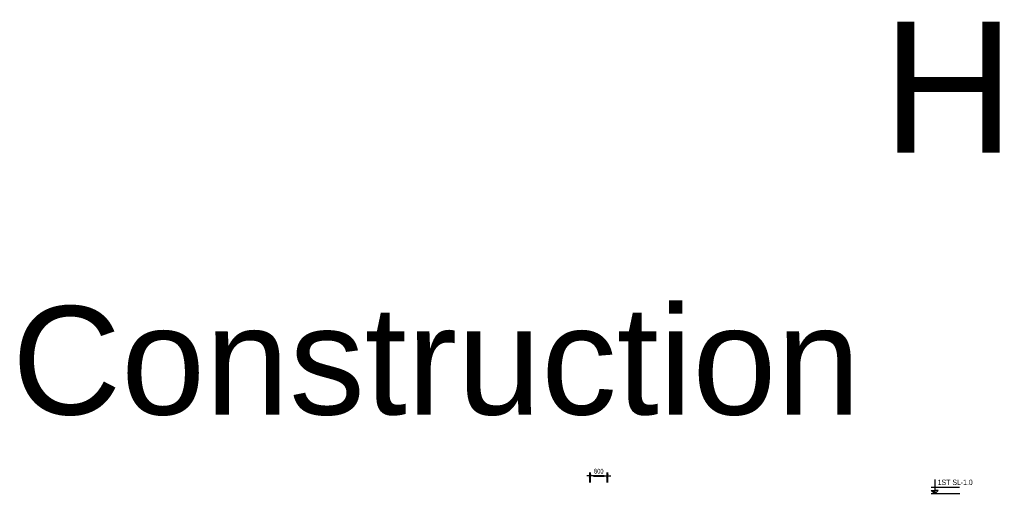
# Model space of a CAD drawing. Header units: millimetres. Extents: x -383953 to 676589, y -101685 to 196247.
# Drawn here: x -31507 to 13899, y -52474 to -30795 of the extents above; entities that cross this region are included whole.
import ezdxf

# ---------------------------------------------------------------- set-up
doc = ezdxf.new("R2010")
doc.units = ezdxf.units.MM
doc.layers.get('0').update_dxf_attribs({"lineweight": 20})
doc.layers.get('Defpoints').update_dxf_attribs({"color": 151, "lineweight": 9})
for name, color, linetype, lineweight in [('NDC_S_ANNO', 7, 'Continuous', 20), ('NDC_S_CONTINUOUS', 3, 'Continuous', 20), ('NDC_S_DIM', 1, 'Continuous', 15), ('NDC_S_TEXT SYMBOL', 7, 'Continuous', 20), ('NDC_S_VN TEXT', 7, 'Continuous', 20)]:
    doc.layers.add(name, color=color, linetype=linetype, lineweight=lineweight)
doc.styles.add('ARIAL', font='arial.ttf', dxfattribs={"width": 0.8})
doc.styles.add('NDC_ANNO', font='', dxfattribs={"width": 0.8})
doc.styles.add('NDC_DIM', font='', dxfattribs={"width": 0.75})
doc.styles.get('NDC_ANNO').set_extended_font_data('Dotum')
doc.styles.get('NDC_DIM').set_extended_font_data('Dotum')
doc.dimstyles.new('NDC_dim_100', dxfattribs={"dimscale": 100, "dimtxt": 2.2, "dimasz": 1.5, "dimexe": 1.5, "dimexo": 2.5, "dimgap": 1, "dimtad": 1, "dimdec": 0, "dimzin": 0, "dimdsep": 46, "dimtxsty": 'NDC_DIM', "dimblk": 'DIMMARK', "dimcen": 0.09, "dimdle": 1.2, "dimclrd": 1, "dimclre": 1, "dimclrt": 3, "dimadec": 0, "dimazin": 0, "dimtfac": 1, "dimtdec": 0, "dimtix": 1, "dimtofl": 0, "dimtmove": 0, "dimatfit": 3, "dimfxl": 6, "dimfxlon": 1, "dimtolj": 1, "dimtzin": 0, "dimarcsym": 0})

# ---------------------------------------------------------------- blocks, each defined once
blk = doc.blocks.new('kata_block_CT')
at = {"layer": 'NDC_S_ANNO'}
blk.add_hatch(color=3, dxfattribs=at).paths.add_polyline_path([(0, 1.6), (-1.61, 1.6), (0, 0)])
at = {"layer": 'NDC_S_ANNO', "ltscale": 50}
h = blk.add_hatch(dxfattribs=at)
h.set_pattern_fill('ANSI31', color=256, scale=1.406, style=0)
h.paths.add_polyline_path([(0, 1.6), (0, 0), (1.61, 1.6)])
for p, q in [((11.56, 0), (-1.64, 0)), ((-1.59, 3.14), (11.47, 3.14))]:
    blk.add_line(p, q, dxfattribs=at)
for points in [[(0, 6.69), (0, 0)], [(0, 0), (-1.61, 1.6), (0, 1.6)], [(0, 0), (1.61, 1.6), (0, 1.6)]]:
    blk.add_lwpolyline(points, dxfattribs=at)
at = {"layer": 'NDC_S_ANNO', "color": 8, "ltscale": 50}
blk.add_lwpolyline([(0, 0), (-1.61, 1.6), (0, 1.6)], dxfattribs=at)
at = {"layer": 'NDC_S_TEXT SYMBOL', "color": 3, "style": 'NDC_ANNO', "width": 0.8}
blk.add_attdef('CT', (1.41, 4.07), '', height=2.5, dxfattribs=at)
blk = doc.blocks.new('DIMMARK')
at = {"layer": 'NDC_S_DIM', "color": 1}
blk.add_line((-1.5, 0), (1, 0), dxfattribs=at)
at = {"layer": 'NDC_S_DIM', "color": 2, "const_width": 0.1}
blk.add_lwpolyline([(-0.42, -0.42), (0.42, 0.42)], dxfattribs=at)
blk = doc.blocks.new('*D641')
at = {"layer": 'Defpoints', "color": 0, "ltscale": 100, "transparency": 16777216}
for p in [(-4348, -51849), (-5148, -52415), (-4348, -52415)]:
    blk.add_point(p, dxfattribs=at)
at = {"layer": 'NDC_S_CONTINUOUS', "color": 1, "lineweight": -2, "ltscale": 100, "transparency": 16777216}
for p, q in [((-5148, -52165), (-5148, -51699)), ((-4348, -52165), (-4348, -51699)), ((-4998, -51849), (-4498, -51849))]:
    blk.add_line(p, q, dxfattribs=at)
at = {"layer": 'NDC_S_CONTINUOUS', "color": 1, "lineweight": -2, "ltscale": 100, "transparency": 16777216, "xscale": 150, "yscale": 150, "zscale": 150, "rotation": 180}
blk.add_blockref('DIMMARK', (-5148, -51849), dxfattribs=at)
at = {"layer": 'NDC_S_CONTINUOUS', "color": 1, "lineweight": -2, "ltscale": 100, "transparency": 16777216, "xscale": 150, "yscale": 150, "zscale": 150}
blk.add_blockref('DIMMARK', (-4348, -51849), dxfattribs=at)
at = {"layer": 'NDC_S_CONTINUOUS', "color": 3, "ltscale": 100, "transparency": 16777216, "insert": (-4748, -51639), "char_height": 220, "attachment_point": 5, "style": 'NDC_DIM'}
blk.add_mtext('\\A1;800', dxfattribs=at)

msp = doc.modelspace()

# ---------------------------------------------------------------- block references
at = {"layer": 'NDC_S_VN TEXT', "xscale": 100, "yscale": 100, "zscale": 100}
msp.add_blockref('kata_block_CT', (10771.9, -52682.9), dxfattribs=at).add_auto_attribs({'CT': '1ST SL-1.0'})

# ---------------------------------------------------------------- texts
at = {"color": 1, "style": 'ARIAL'}
msp.add_text('H-H  BH-9', height=6046.62, dxfattribs=at).set_placement((8358, -36931.7))
at = {"color": 4, "style": 'ARIAL'}
msp.add_text('Construction', height=5000, dxfattribs=at).set_placement((-31862, -49021.7))

# ---------------------------------------------------------------- dimensions: what is measured, and where the dimension line sits
at = {"layer": 'NDC_S_CONTINUOUS', "ltscale": 100}
dim = msp.add_linear_dim(base=(-4347.5, -51849.1), p1=(-5147.5, -52415), p2=(-4347.5, -52415), dimstyle='NDC_dim_100', dxfattribs=at)
dim.commit()
dim.dimension.update_dxf_attribs({"geometry": '*D641', "text_midpoint": (-4747.5, -51639.1)})

doc.saveas('drawing.dxf')
